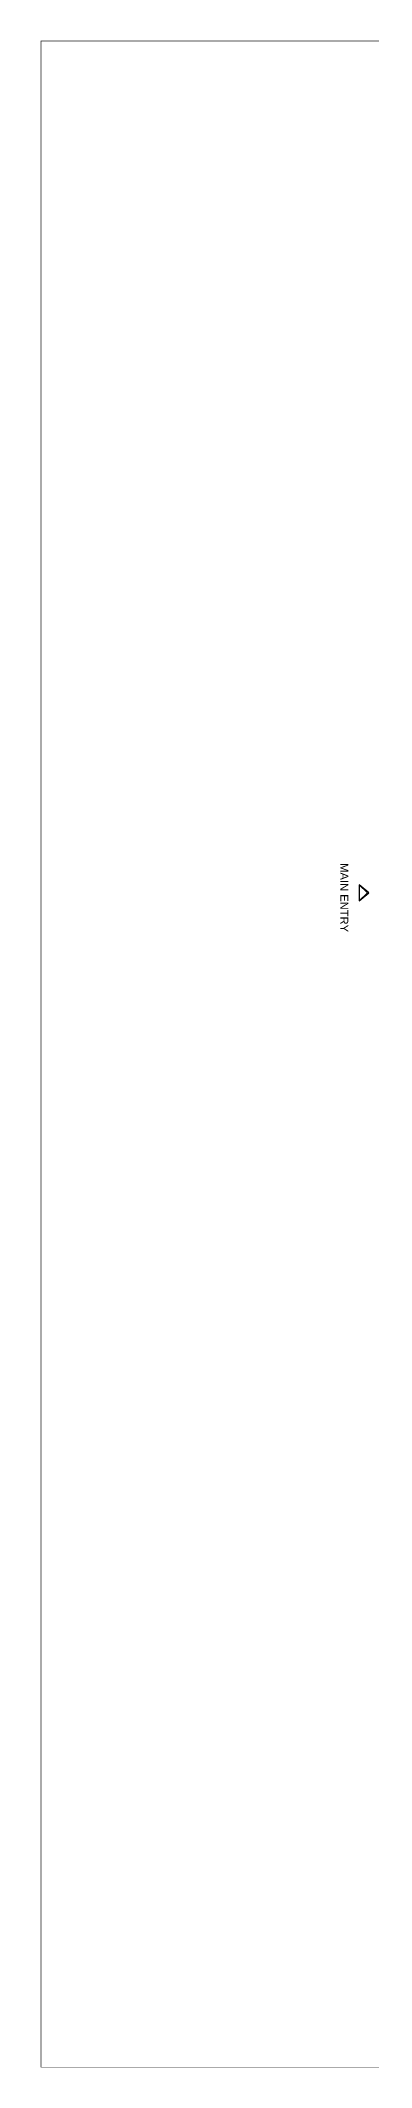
# Model space of a CAD drawing. Header units: millimetres. Extents: x 26291 to 158498, y -13728 to 79768.
# Drawn here: x 50256 to 55079, y -4700 to 24864 of the extents above; entities that cross this region are included whole.
import ezdxf

# ---------------------------------------------------------------- set-up
doc = ezdxf.new("R2010")
doc.units = ezdxf.units.MM
for name, color, linetype in [('PDF2_doors', 1, 'Continuous'), ('PDF_0', 1, 'Continuous'), ('TEXT', 7, 'Continuous')]:
    doc.layers.add(name, color=color, linetype=linetype)
doc.styles.get("Standard").update_dxf_attribs({"font": 'arial.ttf'})

msp = doc.modelspace()

# ---------------------------------------------------------------- hatches: boundary and pattern name
at = {"layer": 'PDF2_doors', "true_color": 0x000000, "transparency": 33554613}
h = msp.add_hatch(dxfattribs=at)
h.set_pattern_fill('CROSS', color=18, scale=150, angle=87.4225)
h.set_pattern_definition([(87.4225, (-315.7, 0), (-908.702, 994.371), [476.25, -1428.75]), (177.4225, (-67.1, 227.2), (-994.371, -908.702), [476.25, -1428.75])])
h.paths.add_polyline_path([(54901, 12547), (54901, 12318), (55022, 12433)])

# ---------------------------------------------------------------- linework, layer by layer
at = {"layer": 'PDF2_doors', "color": 18, "true_color": 0x000000}
for points in [[(54901, 12547), (54901, 12318), (55022, 12433), (54901, 12547)], [(54901, 12547), (54901, 12318), (55041, 12433), (54901, 12547)]]:
    msp.add_lwpolyline(points, dxfattribs=at)
at = {"layer": 'PDF_0', "color": 7, "lineweight": 0, "const_width": 9.18}
msp.add_lwpolyline([(50261, 24859), (102380, 24859), (102381, -4696), (50261, -4696)], close=True, dxfattribs=at)

# ---------------------------------------------------------------- texts
at = {"layer": 'TEXT', "insert": (54742, 13245), "char_height": 116.74, "attachment_point": 1, "rotation": 270}
msp.add_mtext_dynamic_manual_height_columns('\\pxqc;MAIN ENTRY', width=1764.61, gutter_width=948, heights=[0], dxfattribs=at)

doc.saveas('drawing.dxf')
